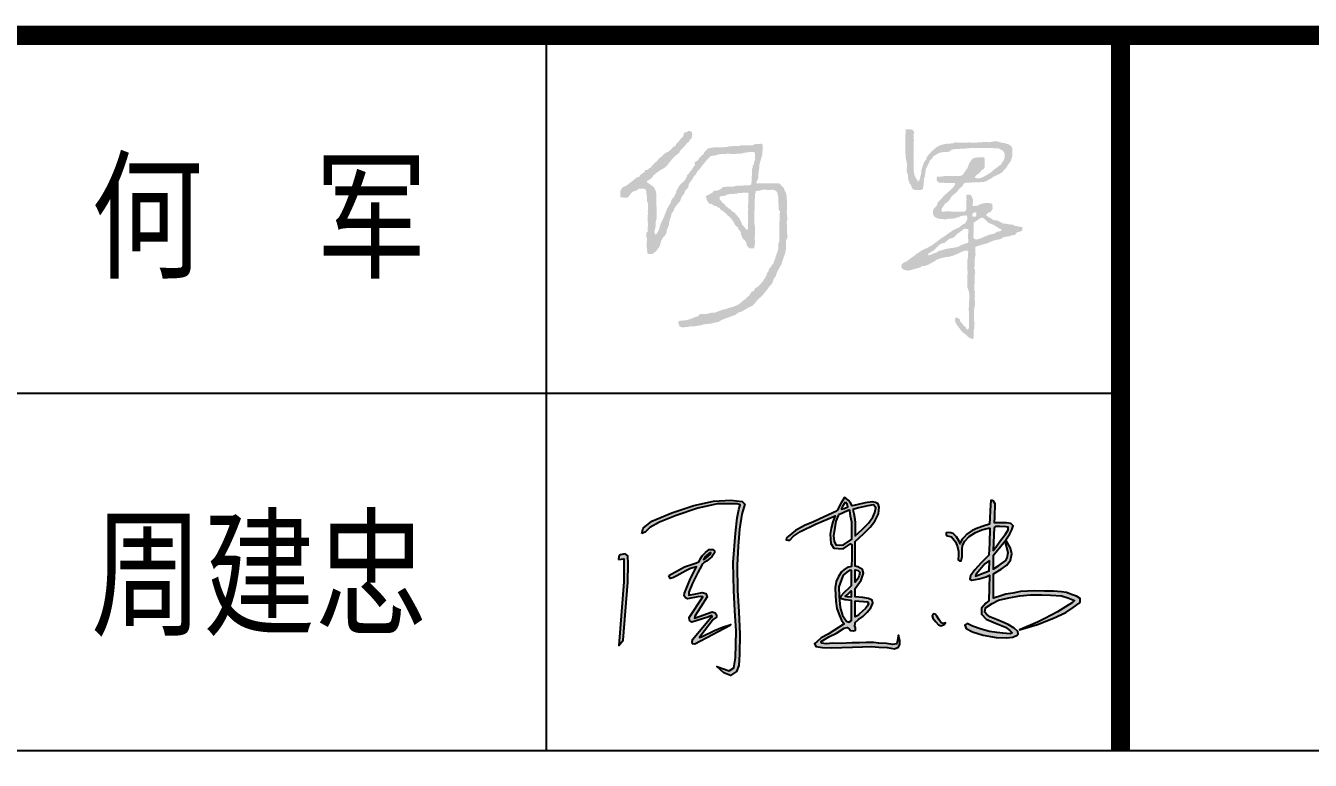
# Model space of a CAD drawing. Extents: x 1365 to 1768, y 184 to 461.
# Drawn here: x 1552.14 to 1580.88, y 184.05 to 200.48 of the extents above; entities that cross this region are included whole.
import ezdxf
from ezdxf.enums import TextEntityAlignment as Align

# ---------------------------------------------------------------- set-up
doc = ezdxf.new("R2010")
doc.units = 0
doc.header["$LTSCALE"] = 0.125
doc.layers.add('pp-com', color=7, linetype='Continuous')
doc.layers.add('PUB_TITLE', color=4, linetype='Continuous')
doc.styles.add('统一文字', font='', dxfattribs={"width": 0.8})
doc.styles.get('统一文字').set_extended_font_data('SimSun')

# ---------------------------------------------------------------- blocks, each defined once
blk = doc.blocks.new('A$C11AB751F')
h = blk.add_hatch(color=256)
h.paths.add_polyline_path([(48.75, 9.52), (48.59, 9.24), (48.68, 8.83), (49.14, 8.3), (49.55, 7.84), (49.95, 7.67), (50.43, 7.85), (50.62, 8.13), (50.29, 8.04), (49.98, 8.12), (49.68, 8.59), (49.29, 9.15), (49.01, 9.49)])
h.paths.add_polyline_path([(59.67, 20.51), (58.01, 18.49), (58.03, 16.46), (58.9, 17), (59.96, 17.8), (60.2, 18.19), (60.32, 19.04), (59.89, 20.76)], flags=16)
h.paths.add_polyline_path([(58.19, 22.9), (58.02, 19.34), (58.56, 20.07), (59.17, 20.89), (59.92, 21.86), (60.32, 22.51), (60.35, 22.96), (59.99, 23.01), (59.04, 23.02), (58.36, 23.06)], flags=16)
h.paths.add_polyline_path([(57.43, 17.8), (56.73, 17.28), (55.67, 16.03), (55.39, 15.64), (55.27, 15.37), (56.05, 15.65), (57.39, 16.18)], flags=16)
h.paths.add_polyline_path([(35.15, 26.82), (34.93, 26.54), (34.71, 26.13), (34.56, 25.82), (34.56, 25.82), (34.54, 25.7), (34.93, 25.82), (35.53, 26.1), (35.42, 26.49)], flags=16)
h.paths.add_polyline_path([(34.08, 24.85), (33.68, 23.86), (33.51, 22.87), (33.31, 21.58), (33.38, 20.76), (33.66, 20.18), (34.2, 20.13), (34.83, 20.22), (36.12, 21.06), (36.12, 22.39), (36.13, 23.7), (35.95, 24.66), (35.81, 25.51), (35.66, 25.56), (34.7, 25.12)], flags=16)
h.paths.add_polyline_path([(36.31, 25.68), (36.46, 25.05), (36.59, 24.19), (36.67, 23.59), (36.67, 22.45), (36.67, 21.58), (37.75, 22.6), (38.71, 23.57), (39.37, 24.5), (39.68, 25.2), (39.83, 25.94), (39.51, 26.4), (38.61, 26.25), (37.21, 25.95)], flags=16)
h.paths.add_polyline_path([(37.09, 16.25), (37.36, 15.97), (37.25, 15.42), (37, 14.91), (36.65, 14.44), (36.65, 15.21), (36.65, 15.68), (36.66, 16.32)], flags=16)
h.paths.add_polyline_path([(36.64, 11.55), (38.55, 11.36), (38.7, 11.13), (38.57, 10.75), (38.23, 10.35), (37.81, 9.92), (37.24, 9.41), (36.84, 9.17), (36.63, 9.08), (36.64, 9.57), (36.64, 10.48), (36.65, 11.17)], flags=16)
h.paths.add_polyline_path([(36.1, 16.3), (35.74, 16.21), (35.34, 15.97), (34.8, 15.49), (34.54, 14.83), (34.1, 13.69), (34.15, 12.2), (34.35, 10.5), (34.71, 9.28), (35.29, 8.39), (35.66, 8.22), (36.07, 8.49), (36.08, 9.58), (36.08, 11.27), (36.08, 11.58), (35.08, 11.68), (34.55, 11.83), (34.38, 11.92), (34.5, 12.33), (34.96, 12.82), (35.8, 13.65), (36.09, 13.92)], flags=16)
h.paths.add_polyline_path([(36, 13.01), (35.53, 12.58), (35.08, 12.24), (35.35, 12.2), (36.09, 12.15), (36.09, 12.63), (36.09, 13), (36.04, 13.06)], flags=16)
h.paths.add_polyline_path([(14.22, 19), (14.03, 18.91), (13.88, 18.77), (13.69, 18.61), (13.48, 18.39), (13.33, 18.18), (13.21, 18.01), (13.16, 17.92), (13.54, 18.13), (13.89, 18.43), (14.24, 18.77), (14.33, 18.98)], flags=16)
h.paths.add_polyline_path([(0, 17.92), (0.84, 18.06), (0.84, 14.5), (0.06, 4.64), (0.76, 5.44), (1.47, 14.44), (1.52, 17.26), (1.48, 18.49), (1.07, 18.79), (0.26, 18.65), (0.06, 18.42)])
h.paths.add_polyline_path([(3.64, 21.97), (3.81, 22.79), (5.17, 23.89), (8.27, 25.16), (11.69, 26.31), (14.7, 26.97), (17.39, 27.1), (19.16, 26.93), (19.57, 26.52), (19.13, 24.94), (18.77, 22.65), (18.52, 19.98), (18.37, 17.05), (18.42, 13.2), (18.64, 9.83), (18.79, 6.4), (18.75, 3.28), (18.65, 1.55), (18.29, 0.62), (17.36, 0), (16.32, 0.38), (15.26, 1.39), (17.13, 0.71), (17.85, 1.15), (18.14, 2.7), (18.21, 6.91), (18.04, 9.98), (17.85, 13.14), (17.78, 17.46), (18.12, 21.99), (18.36, 24.4), (18.63, 25.65), (18.87, 26.39), (18.37, 26.54), (16.86, 26.54), (15.35, 26.53), (12.27, 25.89), (8.92, 24.74), (6.37, 23.73), (4.88, 22.89), (4.14, 22.16)])
h.paths.add_polyline_path([(7.78, 15.44), (10.22, 16.79), (12.1, 17.44), (12.51, 17.62), (12.52, 17.63), (12.71, 18.08), (12.95, 18.5), (13.47, 19.04), (14.03, 19.46), (14.6, 19.47), (14.86, 19.27), (14.88, 18.95), (14.45, 18.35), (13.96, 17.95), (13.66, 17.7), (13.27, 17.45), (13.07, 17.25), (12.92, 17.08), (12.28, 15.91), (11.49, 14.26), (10.91, 12.86), (10.91, 12.41), (11.96, 12.62), (12.96, 12.82), (13.51, 12.66), (13.72, 12.17), (12.78, 10.61), (11.84, 9.14), (11.78, 8.87), (14.51, 9.81), (14.98, 9.69), (15.19, 9.39), (15.16, 9), (14.66, 8.65), (12.65, 6), (12.54, 5.87), (12.88, 5.96), (14.9, 6.96), (16.11, 7.44), (17.38, 7.88), (17.32, 7.72), (11.85, 4.85), (11.49, 4.9), (11.43, 5.22), (11.52, 5.6), (14.33, 8.97), (14.5, 9.06), (14.44, 9.27), (13.86, 9.03), (11.38, 8.21), (11.08, 8.37), (10.98, 8.61), (10.96, 8.96), (13.05, 12.15), (12.67, 12.22), (12.28, 12.16), (10.67, 11.84), (10.4, 11.99), (10.19, 12.29), (10.25, 12.72), (11.14, 14.99), (12.09, 16.82), (11.15, 16.52), (10.44, 16.16), (9.51, 15.68), (9.06, 15.39), (8.41, 15.09), (8.02, 14.97)], flags=17)
h.paths.add_polyline_path([(26.02, 21.27), (25.98, 21), (26.24, 20.95), (26.53, 20.95), (27.13, 21.56), (28.17, 22.27), (30.5, 23.39), (32.47, 24.25), (33.57, 24.71), (33.2, 23.76), (32.93, 22.79), (32.8, 21.85), (32.83, 21.11), (32.86, 20.39), (33.35, 19.71), (34, 19.62), (34.79, 19.59), (35.46, 20.03), (35.95, 20.35), (36.12, 20.24), (36.11, 18.2), (36.1, 16.85), (35.43, 16.71), (34.91, 16.32), (34.55, 16.04), (34.08, 15.32), (33.69, 14.54), (33.55, 13.53), (33.6, 12.36), (33.65, 11.46), (33.82, 10.33), (34.24, 9.28), (34.56, 8.55), (34.93, 7.96), (33.36, 6.97), (32.45, 6.38), (31.39, 5.82), (30.66, 5.13), (30.33, 4.91), (30.57, 4.47), (31.6, 4.32), (32.99, 4.28), (34.57, 4.32), (36.23, 4.38), (37.77, 4.42), (39.2, 4.45), (40.29, 4.38), (41.59, 4.29), (42.72, 4.13), (43.36, 4.35), (43.55, 4.81), (43.57, 5.41), (43.38, 6.23), (43.1, 4.87), (42.48, 4.77), (41.49, 4.91), (40.32, 4.99), (39.54, 5.09), (38.37, 5.08), (37.3, 5.06), (36.19, 5.05), (34.38, 4.94), (33.17, 4.98), (32.15, 4.88), (31.46, 4.98), (31.41, 5.23), (32.57, 5.95), (33.78, 6.51), (34.95, 7.29), (35.39, 7.41), (35.73, 7.18), (35.94, 6.97), (36.32, 6.88), (36.71, 7.01), (36.72, 7.34), (36.62, 7.51), (36.63, 8.19), (37.15, 8.65), (37.82, 9.13), (38.49, 9.77), (39.07, 10.45), (39.39, 11.16), (39.3, 11.63), (38.71, 11.89), (37.86, 12.04), (36.64, 12.18), (36.65, 13.47), (37.57, 14.76), (37.92, 15.81), (37.79, 16.41), (37.08, 16.8), (36.66, 16.88), (36.66, 19.18), (36.67, 20.73), (37.92, 21.93), (38.99, 22.96), (39.68, 23.87), (40.25, 24.99), (40.39, 26.02), (40.19, 26.55), (39.79, 26.78), (39.31, 26.88), (38.2, 26.71), (36.91, 26.39), (36.19, 26.25), (35.94, 26.72), (35.57, 27.12), (35.26, 27.4), (34.99, 27.52), (34.48, 26.69), (34.18, 26.15), (33.92, 25.55), (33.74, 25.39), (31.87, 24.52), (30.18, 23.77), (28.83, 23.19), (27.4, 22.4), (26.3, 21.5)])
h.paths.add_polyline_path([(50.76, 21.66), (51.56, 21.44), (52.16, 20.69), (52.49, 19.92), (52.67, 19.17), (52.67, 18.6), (52.62, 17.88), (52.78, 17.73), (53.06, 17.74), (53.21, 18.42), (53.24, 19.55), (53.29, 20.11), (53.62, 20.79), (54.31, 21.47), (55.28, 22.11), (56.24, 22.5), (57.29, 22.79), (57.48, 22.8), (57.43, 20.48), (57.35, 18.63), (56.15, 17.41), (55.2, 16.35), (54.52, 15.39), (54.4, 14.91), (54.71, 14.71), (55.83, 14.92), (56.91, 15.24), (57.44, 15.5), (57.36, 11.53), (56.87, 11.17), (56.19, 10.41), (56.22, 9.47), (56.93, 8.71), (58.4, 8.1), (59.91, 7.44), (60.57, 6.93), (60.94, 6.6), (60.63, 6.44), (59.53, 6.51), (58.57, 6.64), (57.44, 6.8), (56.14, 7.14), (54.81, 7.62), (53.97, 8.02), (53.65, 7.78), (53.82, 7.26), (54.82, 6.76), (56.46, 6.24), (58.5, 5.87), (60.09, 5.82), (61.04, 5.9), (61.74, 6.23), (61.9, 6.42), (61.82, 6.79), (61.29, 7.29), (60.34, 7.87), (59.53, 8.25), (58.55, 8.64), (57.48, 9.08), (56.96, 9.47), (56.74, 9.79), (56.81, 10.44), (57.85, 11.14), (58.84, 11.65), (60.44, 11.98), (62.12, 12.3), (63.8, 12.46), (65.49, 12.44), (66.89, 12.39), (68.59, 12.29), (69.55, 12), (70.61, 11.6), (70.31, 11.3), (69.23, 10.61), (67.96, 9.83), (65.99, 8.82), (64.87, 8.22), (62.1, 7.04), (64.87, 7.85), (67.36, 8.83), (69.24, 9.74), (70.41, 10.48), (71.35, 11.16), (71.46, 11.38), (71.48, 11.92), (70.94, 12.24), (70.15, 12.52), (69.37, 12.82), (68.61, 12.93), (67.35, 13.04), (65.94, 13.05), (64.4, 13.06), (63.34, 13.05), (62.27, 12.98), (61.04, 12.71), (59.99, 12.59), (59.18, 12.3), (58.07, 11.93), (58.08, 15.7), (59.24, 16.45), (60.11, 17.08), (60.72, 17.84), (60.88, 18.8), (60.71, 19.7), (60, 20.99), (60.57, 21.89), (60.93, 22.52), (61.09, 23.17), (60.77, 23.52), (60.07, 23.62), (58.99, 23.63), (58.2, 23.59), (58.27, 24.57), (58.32, 26.55), (58.09, 26.94), (57.87, 27.04), (57.63, 27.04), (57.6, 26.4), (57.46, 23.42), (56.61, 23.12), (55.58, 22.76), (54.75, 22.4), (53.95, 21.83), (53.48, 21.36), (53.2, 21.06), (52.97, 20.62), (52.9, 20.36), (52.78, 20.68), (52.34, 21.45), (51.82, 21.96), (51.44, 22.07), (51.04, 22.1), (50.73, 22.05)])
for points in [[(3.64, 21.97), (3.81, 22.79), (5.17, 23.89), (8.27, 25.16), (11.69, 26.31), (14.7, 26.97), (17.39, 27.1), (19.16, 26.93), (19.57, 26.52), (19.13, 24.94), (18.77, 22.65), (18.52, 19.98), (18.37, 17.05), (18.42, 13.2), (18.64, 9.83), (18.79, 6.4), (18.75, 3.28), (18.65, 1.55), (18.29, 0.62), (17.36, 0), (16.32, 0.38), (15.26, 1.39), (17.13, 0.71), (17.85, 1.15), (18.14, 2.7), (18.21, 6.91), (18.04, 9.98), (17.85, 13.14), (17.78, 17.46), (18.12, 21.99), (18.36, 24.4), (18.63, 25.65), (18.87, 26.39), (18.37, 26.54), (16.86, 26.54), (15.35, 26.53), (12.27, 25.89), (8.92, 24.74), (6.37, 23.73), (4.88, 22.89), (4.14, 22.16), (3.64, 21.97)], [(26.02, 21.27), (25.98, 21), (26.24, 20.95), (26.53, 20.95), (27.13, 21.56), (28.17, 22.27), (30.5, 23.39), (32.47, 24.25), (33.57, 24.71), (33.2, 23.76), (32.93, 22.79), (32.8, 21.85), (32.83, 21.11), (32.86, 20.39), (33.35, 19.71), (34, 19.62), (34.79, 19.59), (35.46, 20.03), (35.95, 20.35), (36.12, 20.24), (36.11, 18.2), (36.1, 16.85), (35.43, 16.71), (34.91, 16.32), (34.55, 16.04), (34.08, 15.32), (33.69, 14.54), (33.55, 13.53), (33.6, 12.36), (33.65, 11.46), (33.82, 10.33), (34.24, 9.28), (34.56, 8.55), (34.93, 7.96), (33.36, 6.97), (32.45, 6.38), (31.39, 5.82), (30.66, 5.13), (30.33, 4.91), (30.57, 4.47), (31.6, 4.32), (32.99, 4.28), (34.57, 4.32), (36.23, 4.38), (37.77, 4.42), (39.2, 4.45), (40.29, 4.38), (41.59, 4.29), (42.72, 4.13), (43.36, 4.35), (43.55, 4.81), (43.57, 5.41), (43.38, 6.23), (43.1, 4.87), (42.48, 4.77), (41.49, 4.91), (40.32, 4.99), (39.54, 5.09), (38.37, 5.08), (37.3, 5.06), (36.19, 5.05), (34.38, 4.94), (33.17, 4.98), (32.15, 4.88), (31.46, 4.98), (31.41, 5.23), (32.57, 5.95), (33.78, 6.51), (34.95, 7.29), (35.39, 7.41), (35.73, 7.18), (35.94, 6.97), (36.32, 6.88), (36.71, 7.01), (36.72, 7.34), (36.62, 7.51), (36.63, 8.19), (37.15, 8.65), (37.82, 9.13), (38.49, 9.77), (39.07, 10.45), (39.39, 11.16), (39.3, 11.63), (38.71, 11.89), (37.86, 12.04), (36.64, 12.18), (36.65, 13.47), (37.57, 14.76), (37.92, 15.81), (37.79, 16.41), (37.08, 16.8), (36.66, 16.88), (36.66, 19.18), (36.67, 20.73), (37.92, 21.93), (38.99, 22.96), (39.68, 23.87), (40.25, 24.99), (40.39, 26.02), (40.19, 26.55), (39.79, 26.78), (39.31, 26.88), (38.2, 26.71), (36.91, 26.39), (36.19, 26.25), (35.94, 26.72), (35.57, 27.12), (35.26, 27.4), (34.99, 27.52), (34.48, 26.69), (34.18, 26.15), (33.92, 25.55), (33.74, 25.39), (31.87, 24.52), (30.18, 23.77), (28.83, 23.19), (27.4, 22.4), (26.3, 21.5), (26.02, 21.27)], [(35.15, 26.82), (34.93, 26.54), (34.71, 26.13), (34.56, 25.82), (34.56, 25.82), (34.54, 25.7), (34.93, 25.82), (35.53, 26.1), (35.42, 26.49), (35.15, 26.82)], [(36.31, 25.68), (36.46, 25.05), (36.59, 24.19), (36.67, 23.59), (36.67, 22.45), (36.67, 21.58), (37.75, 22.6), (38.71, 23.57), (39.37, 24.5), (39.68, 25.2), (39.83, 25.94), (39.51, 26.4), (38.61, 26.25), (37.21, 25.95), (36.31, 25.68)], [(50.76, 21.66), (51.56, 21.44), (52.16, 20.69), (52.49, 19.92), (52.67, 19.17), (52.67, 18.6), (52.62, 17.88), (52.78, 17.73), (53.06, 17.74), (53.21, 18.42), (53.24, 19.55), (53.29, 20.11), (53.62, 20.79), (54.31, 21.47), (55.28, 22.11), (56.24, 22.5), (57.29, 22.79), (57.48, 22.8), (57.43, 20.48), (57.35, 18.63), (56.15, 17.41), (55.2, 16.35), (54.52, 15.39), (54.4, 14.91), (54.71, 14.71), (55.83, 14.92), (56.91, 15.24), (57.44, 15.5), (57.36, 11.53), (56.87, 11.17), (56.19, 10.41), (56.22, 9.47), (56.93, 8.71), (58.4, 8.1), (59.91, 7.44), (60.57, 6.93), (60.94, 6.6), (60.63, 6.44), (59.53, 6.51), (58.57, 6.64), (57.44, 6.8), (56.14, 7.14), (54.81, 7.62), (53.97, 8.02), (53.65, 7.78), (53.82, 7.26), (54.82, 6.76), (56.46, 6.24), (58.5, 5.87), (60.09, 5.82), (61.04, 5.9), (61.74, 6.23), (61.9, 6.42), (61.82, 6.79), (61.29, 7.29), (60.34, 7.87), (59.53, 8.25), (58.55, 8.64), (57.48, 9.08), (56.96, 9.47), (56.74, 9.79), (56.81, 10.44), (57.85, 11.14), (58.84, 11.65), (60.44, 11.98), (62.12, 12.3), (63.8, 12.46), (65.49, 12.44), (66.89, 12.39), (68.59, 12.29), (69.55, 12), (70.61, 11.6), (70.31, 11.3), (69.23, 10.61), (67.96, 9.83), (65.99, 8.82), (64.87, 8.22), (62.1, 7.04), (64.87, 7.85), (67.36, 8.83), (69.24, 9.74), (70.41, 10.48), (71.35, 11.16), (71.46, 11.38), (71.48, 11.92), (70.94, 12.24), (70.15, 12.52), (69.37, 12.82), (68.61, 12.93), (67.35, 13.04), (65.94, 13.05), (64.4, 13.06), (63.34, 13.05), (62.27, 12.98), (61.04, 12.71), (59.99, 12.59), (59.18, 12.3), (58.07, 11.93), (58.08, 15.7), (59.24, 16.45), (60.11, 17.08), (60.72, 17.84), (60.88, 18.8), (60.71, 19.7), (60, 20.99), (60.57, 21.89), (60.93, 22.52), (61.09, 23.17), (60.77, 23.52), (60.07, 23.62), (58.99, 23.63), (58.2, 23.59), (58.27, 24.57), (58.32, 26.55), (58.09, 26.94), (57.87, 27.04), (57.63, 27.04), (57.6, 26.4), (57.46, 23.42), (56.61, 23.12), (55.58, 22.76), (54.75, 22.4), (53.95, 21.83), (53.48, 21.36), (53.2, 21.06), (52.97, 20.62), (52.9, 20.36), (52.78, 20.68), (52.34, 21.45), (51.82, 21.96), (51.44, 22.07), (51.04, 22.1), (50.73, 22.05), (50.76, 21.66)], [(34.08, 24.85), (33.68, 23.86), (33.51, 22.87), (33.31, 21.58), (33.38, 20.76), (33.66, 20.18), (34.2, 20.13), (34.83, 20.22), (36.12, 21.06), (36.12, 22.39), (36.13, 23.7), (35.95, 24.66), (35.81, 25.51), (35.66, 25.56), (34.7, 25.12), (34.08, 24.85)], [(58.19, 22.9), (58.02, 19.34), (58.56, 20.07), (59.17, 20.89), (59.92, 21.86), (60.32, 22.51), (60.35, 22.96), (59.99, 23.01), (59.04, 23.02), (58.36, 23.06), (58.19, 22.9)], [(59.67, 20.51), (58.01, 18.49), (58.03, 16.46), (58.9, 17), (59.96, 17.8), (60.2, 18.19), (60.32, 19.04), (59.89, 20.76), (59.67, 20.51)], [(0, 17.92), (0.84, 18.06), (0.84, 14.5), (0.06, 4.64), (0.76, 5.44), (1.47, 14.44), (1.52, 17.26), (1.48, 18.49), (1.07, 18.79), (0.26, 18.65), (0.06, 18.42), (0, 17.92)], [(14.22, 19), (14.03, 18.91), (13.88, 18.77), (13.69, 18.61), (13.48, 18.39), (13.33, 18.18), (13.21, 18.01), (13.16, 17.92), (13.54, 18.13), (13.89, 18.43), (14.24, 18.77), (14.33, 18.98), (14.22, 19)], [(36.1, 16.3), (35.74, 16.21), (35.34, 15.97), (34.8, 15.49), (34.54, 14.83), (34.1, 13.69), (34.15, 12.2), (34.35, 10.5), (34.71, 9.28), (35.29, 8.39), (35.66, 8.22), (36.07, 8.49), (36.08, 9.58), (36.08, 11.27), (36.08, 11.58), (35.08, 11.68), (34.55, 11.83), (34.38, 11.92), (34.5, 12.33), (34.96, 12.82), (35.8, 13.65), (36.09, 13.92), (36.1, 16.3)], [(37.09, 16.25), (37.36, 15.97), (37.25, 15.42), (37, 14.91), (36.65, 14.44), (36.65, 15.21), (36.65, 15.68), (36.66, 16.32), (37.09, 16.25)], [(57.43, 17.8), (56.73, 17.28), (55.67, 16.03), (55.39, 15.64), (55.27, 15.37), (56.05, 15.65), (57.39, 16.18), (57.43, 17.8)], [(36, 13.01), (35.53, 12.58), (35.08, 12.24), (35.35, 12.2), (36.09, 12.15), (36.09, 12.63), (36.09, 13), (36.04, 13.06), (36, 13.01)], [(36.64, 11.55), (38.55, 11.36), (38.7, 11.13), (38.57, 10.75), (38.23, 10.35), (37.81, 9.92), (37.24, 9.41), (36.84, 9.17), (36.63, 9.08), (36.64, 9.57), (36.64, 10.48), (36.65, 11.17), (36.64, 11.55)], [(48.75, 9.52), (48.59, 9.24), (48.68, 8.83), (49.14, 8.3), (49.55, 7.84), (49.95, 7.67), (50.43, 7.85), (50.62, 8.13), (50.29, 8.04), (49.98, 8.12), (49.68, 8.59), (49.29, 9.15), (49.01, 9.49), (48.75, 9.52)]]:
    blk.add_lwpolyline(points)
blk.add_lwpolyline([(7.78, 15.44), (10.22, 16.79), (12.1, 17.44), (12.51, 17.62), (12.52, 17.63), (12.71, 18.08), (12.95, 18.5), (13.47, 19.04), (14.03, 19.46), (14.6, 19.47), (14.86, 19.27), (14.88, 18.95), (14.45, 18.35), (13.96, 17.95), (13.66, 17.7), (13.27, 17.45), (13.07, 17.25), (12.92, 17.08), (12.28, 15.91), (11.49, 14.26), (10.91, 12.86), (10.91, 12.41), (11.96, 12.62), (12.96, 12.82), (13.51, 12.66), (13.72, 12.17), (12.78, 10.61), (11.84, 9.14), (11.78, 8.87), (14.51, 9.81), (14.98, 9.69), (15.19, 9.39), (15.16, 9), (14.66, 8.65), (12.65, 6), (12.54, 5.87), (12.88, 5.96), (14.9, 6.96), (16.11, 7.44), (17.38, 7.88), (17.32, 7.72), (11.85, 4.85), (11.49, 4.9), (11.43, 5.22), (11.52, 5.6), (14.33, 8.97), (14.5, 9.06), (14.44, 9.27), (13.86, 9.03), (11.38, 8.21), (11.08, 8.37), (10.98, 8.61), (10.96, 8.96), (13.05, 12.15), (12.67, 12.22), (12.28, 12.16), (10.67, 11.84), (10.4, 11.99), (10.19, 12.29), (10.25, 12.72), (11.14, 14.99), (12.09, 16.82), (11.15, 16.52), (10.44, 16.16), (9.51, 15.68), (9.06, 15.39), (8.41, 15.09), (8.02, 14.97)], close=True)

msp = doc.modelspace()

# ---------------------------------------------------------------- hatches: boundary and pattern name
h = msp.add_hatch(color=256)
h.paths.add_polyline_path([(1568.63, 196.812), (1568.695, 196.812), (1568.751, 196.809), (1568.79, 196.809), (1568.825, 196.811), (1568.849, 196.811), (1568.881, 196.808), (1568.911, 196.794), (1568.937, 196.777), (1568.953, 196.766), (1568.961, 196.747), (1568.961, 196.721), (1568.968, 196.692), (1568.975, 196.675), (1568.98, 196.654), (1568.98, 196.631), (1568.98, 196.608), (1568.979, 196.576), (1568.979, 196.549), (1568.98, 196.496), (1568.99, 196.457), (1568.99, 196.429), (1568.988, 196.402), (1568.987, 196.367), (1569.019, 196.333), (1569.012, 196.283), (1569.012, 196.252), (1569.012, 196.227), (1569.012, 196.202), (1569.008, 196.153), (1569.008, 196.114), (1569.001, 196.082), (1569.006, 196.056), (1569.006, 196.011), (1569.006, 195.973), (1569.006, 195.933), (1569.006, 195.901), (1569.006, 195.869), (1569.004, 195.841), (1569.003, 195.811), (1569.003, 195.779), (1569.003, 195.753), (1569.003, 195.721), (1569.006, 195.676), (1569.006, 195.65), (1568.984, 195.625), (1568.982, 195.57), (1568.982, 195.525), (1568.978, 195.485), (1568.965, 195.434), (1568.95, 195.396), (1568.938, 195.362), (1568.918, 195.313), (1568.908, 195.262), (1568.889, 195.232), (1568.865, 195.149), (1568.821, 195.124), (1568.823, 195.097), (1568.796, 195.071), (1568.77, 195.034), (1568.761, 194.991), (1568.734, 194.96), (1568.723, 194.93), (1568.716, 194.899), (1568.691, 194.865), (1568.691, 194.842), (1568.657, 194.81), (1568.64, 194.773), (1568.6, 194.727), (1568.576, 194.701), (1568.553, 194.674), (1568.531, 194.65), (1568.488, 194.626), (1568.465, 194.613), (1568.443, 194.571), (1568.427, 194.54), (1568.39, 194.539), (1568.35, 194.483), (1568.325, 194.442), (1568.277, 194.406), (1568.253, 194.373), (1568.22, 194.353), (1568.161, 194.305), (1568.131, 194.277), (1568.075, 194.234), (1568.012, 194.215), (1567.979, 194.198), (1567.916, 194.182), (1567.899, 194.174), (1567.863, 194.168), (1567.841, 194.156), (1567.797, 194.143), (1567.733, 194.129), (1567.707, 194.116), (1567.663, 194.103), (1567.619, 194.088), (1567.568, 194.067), (1567.516, 194.066), (1567.446, 194.054), (1567.385, 194.034), (1567.349, 194.034), (1567.29, 194.032), (1567.218, 194.029), (1567.193, 193.99), (1567.161, 193.972), (1567.136, 193.971), (1567.097, 193.956), (1566.998, 193.917), (1566.926, 193.895), (1566.869, 193.891), (1566.783, 193.882), (1566.754, 193.879), (1566.743, 193.84), (1566.749, 193.807), (1566.762, 193.785), (1566.767, 193.758), (1566.785, 193.747), (1566.826, 193.737), (1566.869, 193.738), (1566.938, 193.743), (1567.014, 193.758), (1567.105, 193.758), (1567.18, 193.771), (1567.251, 193.783), (1567.302, 193.8), (1567.389, 193.812), (1567.468, 193.816), (1567.57, 193.845), (1567.632, 193.852), (1567.708, 193.898), (1567.774, 193.925), (1567.832, 193.945), (1567.885, 193.965), (1567.941, 193.984), (1567.996, 194.005), (1568.036, 194.024), (1568.061, 194.048), (1568.093, 194.068), (1568.13, 194.079), (1568.174, 194.096), (1568.2, 194.112), (1568.238, 194.134), (1568.274, 194.155), (1568.297, 194.168), (1568.336, 194.189), (1568.395, 194.212), (1568.437, 194.251), (1568.47, 194.293), (1568.5, 194.33), (1568.534, 194.367), (1568.574, 194.402), (1568.61, 194.438), (1568.631, 194.459), (1568.648, 194.477), (1568.687, 194.528), (1568.731, 194.577), (1568.753, 194.618), (1568.781, 194.649), (1568.806, 194.677), (1568.83, 194.703), (1568.854, 194.743), (1568.866, 194.784), (1568.881, 194.827), (1568.923, 194.876), (1568.947, 194.958), (1568.972, 195.005), (1569.001, 195.06), (1569.023, 195.101), (1569.052, 195.147), (1569.066, 195.209), (1569.085, 195.254), (1569.106, 195.322), (1569.127, 195.374), (1569.15, 195.47), (1569.15, 195.526), (1569.153, 195.599), (1569.156, 195.686), (1569.183, 195.726), (1569.187, 195.773), (1569.175, 195.845), (1569.175, 195.91), (1569.175, 195.949), (1569.175, 195.998), (1569.167, 196.092), (1569.185, 196.17), (1569.172, 196.246), (1569.17, 196.315), (1569.172, 196.386), (1569.176, 196.461), (1569.174, 196.517), (1569.172, 196.584), (1569.167, 196.64), (1569.164, 196.684), (1569.15, 196.751), (1569.122, 196.789), (1569.108, 196.85), (1569.07, 196.883), (1569.038, 196.919), (1569.011, 196.949), (1568.954, 196.959), (1568.871, 196.959), (1568.803, 196.957), (1568.698, 196.955), (1568.619, 196.955), (1568.545, 196.957), (1568.484, 196.955), (1568.536, 197.085), (1568.536, 197.171), (1568.548, 197.26), (1568.555, 197.311), (1568.555, 197.349), (1568.57, 197.431), (1568.583, 197.469), (1568.593, 197.499), (1568.605, 197.544), (1568.621, 197.598), (1568.621, 197.632), (1568.628, 197.674), (1568.628, 197.718), (1568.629, 197.755), (1568.626, 197.822), (1568.608, 197.843), (1568.563, 197.837), (1568.528, 197.834), (1568.495, 197.834), (1568.458, 197.833), (1568.435, 197.824), (1568.402, 197.805), (1568.362, 197.803), (1568.313, 197.803), (1568.275, 197.802), (1568.206, 197.808), (1568.159, 197.808), (1568.109, 197.793), (1568.083, 197.792), (1568.047, 197.791), (1568.006, 197.788), (1567.965, 197.788), (1567.927, 197.787), (1567.873, 197.785), (1567.842, 197.766), (1567.785, 197.765), (1567.722, 197.761), (1567.639, 197.762), (1567.576, 197.76), (1567.533, 197.76), (1567.452, 197.744), (1567.398, 197.734), (1567.372, 197.696), (1567.328, 197.657), (1567.315, 197.629), (1567.3, 197.596), (1567.272, 197.585), (1567.239, 197.546), (1567.211, 197.523), (1567.198, 197.499), (1567.184, 197.474), (1567.144, 197.449), (1567.108, 197.427), (1567.115, 197.363), (1567.085, 197.325), (1567.061, 197.295), (1567.038, 197.244), (1567.012, 197.228), (1566.989, 197.19), (1566.966, 197.16), (1566.933, 197.137), (1566.944, 197.116), (1566.917, 197.081), (1566.905, 197.04), (1566.881, 197.021), (1566.859, 196.994), (1566.833, 196.971), (1566.797, 196.942), (1566.771, 196.914), (1566.756, 196.883), (1566.742, 196.861), (1566.715, 196.813), (1566.698, 196.784), (1566.694, 196.743), (1566.671, 196.709), (1566.653, 196.658), (1566.624, 196.632), (1566.595, 196.595), (1566.58, 196.548), (1566.565, 196.503), (1566.536, 196.465), (1566.515, 196.423), (1566.491, 196.394), (1566.474, 196.339), (1566.455, 196.291), (1566.441, 196.257), (1566.431, 196.233), (1566.405, 196.166), (1566.378, 196.116), (1566.346, 196.048), (1566.325, 195.972), (1566.305, 195.904), (1566.278, 195.861), (1566.247, 195.812), (1566.224, 195.816), (1566.206, 195.872), (1566.222, 195.931), (1566.233, 195.99), (1566.237, 196.044), (1566.237, 196.098), (1566.258, 196.179), (1566.258, 196.231), (1566.256, 196.295), (1566.256, 196.356), (1566.256, 196.398), (1566.256, 196.425), (1566.254, 196.455), (1566.254, 196.495), (1566.254, 196.534), (1566.251, 196.625), (1566.25, 196.655), (1566.25, 196.724), (1566.246, 196.749), (1566.237, 196.79), (1566.221, 196.814), (1566.214, 196.84), (1566.2, 196.865), (1566.179, 196.882), (1566.161, 196.903), (1566.125, 196.92), (1566.102, 196.941), (1566.081, 196.956), (1566.056, 196.97), (1566.04, 196.985), (1566.042, 197.008), (1566.122, 197.052), (1566.159, 197.087), (1566.187, 197.134), (1566.207, 197.15), (1566.246, 197.179), (1566.275, 197.205), (1566.307, 197.227), (1566.345, 197.252), (1566.389, 197.278), (1566.429, 197.299), (1566.466, 197.331), (1566.513, 197.38), (1566.539, 197.418), (1566.564, 197.446), (1566.601, 197.495), (1566.617, 197.515), (1566.641, 197.538), (1566.657, 197.551), (1566.679, 197.572), (1566.688, 197.582), (1566.722, 197.605), (1566.762, 197.637), (1566.781, 197.681), (1566.807, 197.706), (1566.841, 197.74), (1566.859, 197.761), (1566.873, 197.777), (1566.899, 197.806), (1566.911, 197.822), (1566.937, 197.853), (1566.998, 197.903), (1566.999, 197.931), (1567.042, 197.96), (1567.042, 197.99), (1567.055, 198.04), (1567.051, 198.095), (1567.041, 198.106), (1567.028, 198.115), (1567.008, 198.123), (1566.998, 198.123), (1566.986, 198.123), (1566.964, 198.123), (1566.956, 198.123), (1566.948, 198.11), (1566.938, 198.102), (1566.917, 198.099), (1566.901, 198.099), (1566.889, 198.093), (1566.872, 198.086), (1566.857, 198.034), (1566.845, 197.994), (1566.81, 197.967), (1566.778, 197.928), (1566.743, 197.881), (1566.698, 197.839), (1566.679, 197.797), (1566.624, 197.77), (1566.592, 197.723), (1566.553, 197.693), (1566.528, 197.669), (1566.463, 197.639), (1566.424, 197.614), (1566.387, 197.572), (1566.363, 197.545), (1566.313, 197.515), (1566.289, 197.484), (1566.261, 197.447), (1566.217, 197.416), (1566.184, 197.379), (1566.15, 197.341), (1566.117, 197.303), (1566.09, 197.288), (1566.048, 197.257), (1565.994, 197.257), (1565.994, 197.215), (1565.963, 197.194), (1565.907, 197.153), (1565.88, 197.134), (1565.88, 197.107), (1565.843, 197.091), (1565.818, 197.091), (1565.782, 197.06), (1565.749, 197.037), (1565.72, 197.008), (1565.687, 196.987), (1565.661, 196.966), (1565.627, 196.94), (1565.592, 196.911), (1565.559, 196.894), (1565.502, 196.871), (1565.475, 196.836), (1565.457, 196.814), (1565.444, 196.757), (1565.444, 196.702), (1565.444, 196.646), (1565.482, 196.646), (1565.525, 196.633), (1565.59, 196.633), (1565.63, 196.654), (1565.649, 196.683), (1565.682, 196.731), (1565.728, 196.773), (1565.782, 196.786), (1565.836, 196.815), (1565.868, 196.84), (1565.918, 196.84), (1565.958, 196.84), (1566.012, 196.821), (1566.024, 196.777), (1566.029, 196.734), (1566.034, 196.702), (1566.039, 196.669), (1566.039, 196.645), (1566.041, 196.611), (1566.041, 196.584), (1566.042, 196.565), (1566.042, 196.545), (1566.061, 196.528), (1566.064, 196.46), (1566.064, 196.428), (1566.062, 196.39), (1566.062, 196.358), (1566.06, 196.321), (1566.071, 196.279), (1566.056, 196.239), (1566.056, 196.2), (1566.056, 196.162), (1566.056, 196.115), (1566.056, 196.095), (1566.066, 196.062), (1566.068, 196.028), (1566.055, 195.976), (1566.055, 195.905), (1566.056, 195.868), (1566.056, 195.851), (1566.056, 195.868), (1566.024, 195.85), (1566.026, 195.786), (1566.027, 195.754), (1566.043, 195.723), (1566.04, 195.676), (1566.038, 195.639), (1566.038, 195.594), (1566.036, 195.536), (1566.047, 195.442), (1566.047, 195.383), (1566.101, 195.374), (1566.167, 195.379), (1566.242, 195.437), (1566.27, 195.472), (1566.324, 195.545), (1566.345, 195.608), (1566.364, 195.683), (1566.406, 195.749), (1566.46, 195.81), (1566.486, 195.871), (1566.486, 195.918), (1566.516, 195.983), (1566.53, 196.014), (1566.538, 196.086), (1566.549, 196.131), (1566.572, 196.187), (1566.58, 196.219), (1566.588, 196.261), (1566.596, 196.291), (1566.618, 196.316), (1566.647, 196.348), (1566.648, 196.389), (1566.671, 196.416), (1566.699, 196.46), (1566.734, 196.5), (1566.759, 196.53), (1566.784, 196.558), (1566.805, 196.616), (1566.822, 196.66), (1566.855, 196.7), (1566.881, 196.732), (1566.894, 196.793), (1566.938, 196.832), (1566.975, 196.888), (1566.975, 196.927), (1566.998, 196.971), (1567.026, 197.006), (1567.049, 197.038), (1567.074, 197.077), (1567.097, 197.123), (1567.14, 197.162), (1567.165, 197.219), (1567.214, 197.268), (1567.242, 197.305), (1567.271, 197.348), (1567.306, 197.386), (1567.328, 197.415), (1567.353, 197.443), (1567.373, 197.468), (1567.406, 197.503), (1567.432, 197.529), (1567.461, 197.564), (1567.553, 197.578), (1567.606, 197.59), (1567.646, 197.606), (1567.705, 197.61), (1567.777, 197.608), (1567.854, 197.624), (1567.925, 197.61), (1568.087, 197.618), (1568.142, 197.621), (1568.223, 197.639), (1568.282, 197.651), (1568.41, 197.657), (1568.452, 197.651), (1568.458, 197.606), (1568.458, 197.548), (1568.458, 197.503), (1568.456, 197.471), (1568.434, 197.418), (1568.432, 197.381), (1568.406, 197.345), (1568.404, 197.305), (1568.389, 197.266), (1568.389, 197.205), (1568.388, 197.124), (1568.386, 197.096), (1568.384, 197.055), (1568.384, 197.017), (1568.379, 196.979), (1568.379, 196.935), (1568.348, 196.917), (1568.291, 196.908), (1568.221, 196.908), (1568.119, 196.906), (1568.051, 196.902), (1567.979, 196.885), (1567.875, 196.881), (1567.809, 196.879), (1567.732, 196.87), (1567.71, 196.843), (1567.675, 196.817), (1567.632, 196.8), (1567.603, 196.79), (1567.573, 196.79), (1567.537, 196.79), (1567.514, 196.752), (1567.475, 196.731), (1567.449, 196.717), (1567.417, 196.699), (1567.38, 196.686), (1567.353, 196.648), (1567.376, 196.613), (1567.382, 196.579), (1567.413, 196.528), (1567.424, 196.509), (1567.462, 196.493), (1567.493, 196.491), (1567.524, 196.472), (1567.559, 196.446), (1567.597, 196.451), (1567.618, 196.422), (1567.639, 196.422), (1567.668, 196.401), (1567.689, 196.365), (1567.707, 196.355), (1567.739, 196.335), (1567.758, 196.328), (1567.788, 196.297), (1567.815, 196.283), (1567.829, 196.26), (1567.842, 196.238), (1567.871, 196.219), (1567.9, 196.202), (1567.9, 196.177), (1567.934, 196.177), (1567.934, 196.14), (1567.962, 196.124), (1567.973, 196.109), (1567.984, 196.075), (1568.001, 196.054), (1568.009, 196.031), (1568.045, 195.987), (1568.065, 195.987), (1568.081, 195.956), (1568.087, 195.936), (1568.094, 195.919), (1568.123, 195.89), (1568.143, 195.852), (1568.142, 195.832), (1568.145, 195.815), (1568.154, 195.789), (1568.163, 195.771), (1568.171, 195.749), (1568.181, 195.729), (1568.186, 195.718), (1568.206, 195.698), (1568.229, 195.683), (1568.258, 195.636), (1568.27, 195.601), (1568.274, 195.566), (1568.309, 195.527), (1568.333, 195.5), (1568.389, 195.503), (1568.441, 195.503), (1568.445, 195.538), (1568.449, 195.573), (1568.459, 195.62), (1568.459, 195.665), (1568.453, 195.688), (1568.451, 195.725), (1568.457, 195.786), (1568.457, 195.825), (1568.459, 195.889), (1568.455, 195.955), (1568.455, 196), (1568.446, 196.071), (1568.443, 196.142), (1568.441, 196.204), (1568.441, 196.262), (1568.441, 196.312), (1568.453, 196.38), (1568.453, 196.427), (1568.453, 196.481), (1568.453, 196.54), (1568.453, 196.592), (1568.458, 196.626), (1568.457, 196.692), (1568.476, 196.766), (1568.476, 196.783), (1568.554, 196.793)])
h.paths.add_polyline_path([(1568.257, 196.748), (1568.288, 196.748), (1568.313, 196.734), (1568.313, 196.71), (1568.311, 196.687), (1568.307, 196.648), (1568.309, 196.606), (1568.309, 196.571), (1568.309, 196.54), (1568.309, 196.517), (1568.305, 196.49), (1568.305, 196.46), (1568.304, 196.425), (1568.306, 196.385), (1568.305, 196.328), (1568.305, 196.311), (1568.305, 196.287), (1568.305, 196.263), (1568.305, 196.235), (1568.305, 196.207), (1568.305, 196.181), (1568.305, 196.145), (1568.298, 196.11), (1568.3, 196.06), (1568.3, 196.039), (1568.297, 196.01), (1568.301, 195.979), (1568.297, 195.928), (1568.277, 195.911), (1568.249, 195.943), (1568.226, 195.971), (1568.215, 195.985), (1568.199, 196.004), (1568.17, 196.038), (1568.159, 196.068), (1568.145, 196.096), (1568.13, 196.129), (1568.118, 196.144), (1568.11, 196.172), (1568.099, 196.183), (1568.076, 196.209), (1568.063, 196.231), (1568.038, 196.252), (1568.023, 196.273), (1568.006, 196.296), (1567.983, 196.309), (1567.946, 196.329), (1567.934, 196.345), (1567.925, 196.359), (1567.903, 196.377), (1567.879, 196.392), (1567.858, 196.404), (1567.837, 196.425), (1567.82, 196.435), (1567.805, 196.448), (1567.792, 196.466), (1567.773, 196.492), (1567.757, 196.504), (1567.738, 196.517), (1567.727, 196.527), (1567.72, 196.539), (1567.706, 196.555), (1567.697, 196.567), (1567.683, 196.575), (1567.676, 196.586), (1567.665, 196.606), (1567.666, 196.642), (1567.677, 196.66), (1567.71, 196.673), (1567.78, 196.674), (1567.799, 196.689), (1567.852, 196.707), (1567.896, 196.715), (1567.93, 196.716), (1567.949, 196.718), (1567.981, 196.719), (1568.001, 196.724), (1568.039, 196.724), (1568.084, 196.736), (1568.114, 196.739), (1568.138, 196.74), (1568.167, 196.742), (1568.194, 196.748), (1568.221, 196.748)], flags=16)
h.paths.add_polyline_path([(1572.828, 196.62), (1572.853, 196.661), (1572.885, 196.689), (1572.922, 196.722), (1572.955, 196.745), (1572.977, 196.767), (1573.016, 196.822), (1573.073, 196.872), (1573.107, 196.904), (1573.125, 196.949), (1573.165, 196.967), (1573.246, 196.969), (1573.333, 196.978), (1573.411, 196.98), (1573.477, 196.98), (1573.577, 196.989), (1573.647, 197.009), (1573.686, 197.038), (1573.747, 197.069), (1573.776, 197.092), (1573.845, 197.129), (1573.893, 197.148), (1573.962, 197.187), (1573.996, 197.208), (1574.025, 197.254), (1574.071, 197.289), (1574.094, 197.328), (1574.124, 197.382), (1574.149, 197.408), (1574.182, 197.466), (1574.207, 197.535), (1574.215, 197.581), (1574.213, 197.65), (1574.215, 197.722), (1574.203, 197.773), (1574.139, 197.827), (1574.084, 197.841), (1574.037, 197.858), (1573.962, 197.866), (1573.886, 197.892), (1573.804, 197.894), (1573.704, 197.876), (1573.598, 197.878), (1573.517, 197.876), (1573.424, 197.868), (1573.354, 197.866), (1573.242, 197.87), (1573.168, 197.868), (1573.048, 197.868), (1572.936, 197.87), (1572.903, 197.856), (1572.837, 197.846), (1572.773, 197.846), (1572.682, 197.83), (1572.611, 197.812), (1572.574, 197.793), (1572.502, 197.755), (1572.476, 197.726), (1572.436, 197.694), (1572.401, 197.661), (1572.378, 197.632), (1572.344, 197.599), (1572.301, 197.542), (1572.288, 197.484), (1572.245, 197.438), (1572.229, 197.409), (1572.224, 197.37), (1572.205, 197.332), (1572.19, 197.278), (1572.176, 197.235), (1572.176, 197.189), (1572.171, 197.155), (1572.154, 197.095), (1572.14, 197.034), (1572.102, 196.993), (1572.087, 197.036), (1572.06, 197.067), (1572.045, 197.099), (1572.023, 197.147), (1572.011, 197.224), (1572.01, 197.271), (1572.008, 197.319), (1572.008, 197.37), (1572.006, 197.437), (1572.006, 197.481), (1572.003, 197.532), (1572.011, 197.562), (1572.01, 197.591), (1572.009, 197.636), (1572.008, 197.678), (1572.009, 197.785), (1572.009, 197.817), (1572.009, 197.836), (1572.009, 197.881), (1572.016, 197.928), (1572.002, 197.961), (1572.006, 197.978), (1572.006, 198.004), (1572.002, 198.048), (1572.015, 198.062), (1572.018, 198.114), (1571.987, 198.143), (1571.942, 198.168), (1571.896, 198.16), (1571.831, 198.168), (1571.828, 198.114), (1571.825, 198.06), (1571.825, 198.004), (1571.822, 197.939), (1571.822, 197.888), (1571.825, 197.84), (1571.82, 197.772), (1571.82, 197.721), (1571.822, 197.654), (1571.828, 197.578), (1571.834, 197.496), (1571.851, 197.429), (1571.86, 197.378), (1571.86, 197.34), (1571.853, 197.267), (1571.853, 197.23), (1571.881, 197.126), (1571.883, 197.068), (1571.894, 197.021), (1571.905, 196.98), (1571.927, 196.944), (1571.952, 196.912), (1571.966, 196.852), (1571.997, 196.818), (1572.057, 196.809), (1572.124, 196.807), (1572.192, 196.812), (1572.215, 196.833), (1572.22, 196.862), (1572.227, 196.897), (1572.233, 196.965), (1572.239, 197.003), (1572.232, 197.042), (1572.251, 197.082), (1572.261, 197.126), (1572.273, 197.211), (1572.276, 197.246), (1572.28, 197.275), (1572.298, 197.31), (1572.325, 197.364), (1572.343, 197.404), (1572.369, 197.46), (1572.402, 197.493), (1572.432, 197.523), (1572.445, 197.56), (1572.494, 197.587), (1572.563, 197.629), (1572.633, 197.651), (1572.698, 197.656), (1572.766, 197.658), (1572.821, 197.672), (1572.852, 197.706), (1572.892, 197.717), (1572.926, 197.721), (1572.999, 197.726), (1573.087, 197.729), (1573.17, 197.734), (1573.285, 197.747), (1573.382, 197.748), (1573.569, 197.745), (1573.755, 197.745), (1573.901, 197.736), (1573.946, 197.718), (1574.004, 197.687), (1574.038, 197.637), (1574.045, 197.594), (1574.044, 197.542), (1574.035, 197.511), (1574.026, 197.478), (1574.012, 197.45), (1573.977, 197.413), (1573.967, 197.378), (1573.907, 197.341), (1573.874, 197.313), (1573.802, 197.262), (1573.76, 197.22), (1573.704, 197.178), (1573.637, 197.141), (1573.52, 197.076), (1573.472, 197.068), (1573.415, 197.066), (1573.377, 197.09), (1573.387, 197.116), (1573.41, 197.135), (1573.436, 197.156), (1573.467, 197.181), (1573.492, 197.201), (1573.528, 197.248), (1573.556, 197.268), (1573.576, 197.276), (1573.596, 197.324), (1573.599, 197.35), (1573.599, 197.39), (1573.599, 197.411), (1573.599, 197.434), (1573.599, 197.472), (1573.599, 197.508), (1573.581, 197.536), (1573.548, 197.538), (1573.485, 197.538), (1573.438, 197.536), (1573.405, 197.531), (1573.345, 197.518), (1573.321, 197.5), (1573.29, 197.464), (1573.265, 197.429), (1573.234, 197.36), (1573.207, 197.289), (1573.163, 197.232), (1573.11, 197.15), (1573.051, 197.122), (1572.992, 197.118), (1572.93, 197.118), (1572.777, 197.119), (1572.713, 197.119), (1572.654, 197.11), (1572.596, 197.107), (1572.532, 197.107), (1572.521, 197.037), (1572.535, 197.004), (1572.562, 196.975), (1572.607, 196.974), (1572.637, 196.974), (1572.69, 196.967), (1572.746, 196.965), (1572.786, 196.964), (1572.85, 196.964), (1572.901, 196.964), (1572.934, 196.964), (1572.934, 196.943), (1572.923, 196.906), (1572.872, 196.847), (1572.821, 196.797), (1572.769, 196.752), (1572.707, 196.698), (1572.677, 196.672), (1572.65, 196.637), (1572.611, 196.593), (1572.546, 196.53), (1572.525, 196.456), (1572.496, 196.426), (1572.462, 196.397), (1572.438, 196.34), (1572.441, 196.302), (1572.443, 196.27), (1572.456, 196.23), (1572.477, 196.207), (1572.518, 196.181), (1572.558, 196.169), (1572.593, 196.162), (1572.645, 196.157), (1572.708, 196.152), (1572.753, 196.155), (1572.795, 196.166), (1572.837, 196.167), (1572.877, 196.167), (1572.938, 196.174), (1572.978, 196.192), (1573.012, 196.198), (1573.046, 196.216), (1573.074, 196.227), (1573.111, 196.233), (1573.147, 196.234), (1573.182, 196.24), (1573.199, 196.235), (1573.204, 196.217), (1573.205, 196.19), (1573.208, 196.159), (1573.193, 196.124), (1573.181, 196.093), (1573.153, 196.059), (1573.119, 196.042), (1573.064, 196.004), (1573.013, 195.962), (1572.939, 195.932), (1572.869, 195.896), (1572.843, 195.873), (1572.774, 195.833), (1572.745, 195.806), (1572.682, 195.764), (1572.602, 195.711), (1572.52, 195.646), (1572.459, 195.602), (1572.419, 195.572), (1572.334, 195.525), (1572.248, 195.483), (1572.185, 195.454), (1572.119, 195.404), (1572.078, 195.383), (1572.02, 195.335), (1571.965, 195.298), (1571.875, 195.23), (1571.834, 195.204), (1571.785, 195.182), (1571.743, 195.149), (1571.732, 195.098), (1571.744, 195.062), (1571.78, 195.027), (1571.832, 195.009), (1571.893, 195.006), (1571.956, 195.019), (1572.032, 195.042), (1572.109, 195.063), (1572.153, 195.074), (1572.188, 195.103), (1572.259, 195.109), (1572.335, 195.137), (1572.39, 195.167), (1572.447, 195.198), (1572.489, 195.222), (1572.518, 195.249), (1572.574, 195.267), (1572.617, 195.281), (1572.672, 195.295), (1572.726, 195.306), (1572.776, 195.309), (1572.808, 195.316), (1572.854, 195.331), (1572.902, 195.34), (1572.936, 195.36), (1573.005, 195.383), (1573.037, 195.407), (1573.073, 195.419), (1573.111, 195.437), (1573.145, 195.447), (1573.204, 195.455), (1573.228, 195.427), (1573.224, 195.361), (1573.222, 195.293), (1573.21, 195.247), (1573.21, 195.164), (1573.21, 195.106), (1573.21, 195.037), (1573.214, 194.957), (1573.21, 194.902), (1573.21, 194.833), (1573.21, 194.764), (1573.21, 194.688), (1573.21, 194.619), (1573.248, 194.529), (1573.25, 194.475), (1573.25, 194.431), (1573.25, 194.367), (1573.248, 194.295), (1573.248, 194.256), (1573.24, 194.161), (1573.243, 194.066), (1573.248, 193.999), (1573.245, 193.903), (1573.245, 193.873), (1573.245, 193.845), (1573.245, 193.805), (1573.248, 193.755), (1573.239, 193.704), (1573.216, 193.689), (1573.184, 193.698), (1573.179, 193.732), (1573.162, 193.745), (1573.128, 193.772), (1573.114, 193.789), (1573.092, 193.817), (1573.082, 193.837), (1573.062, 193.851), (1573.046, 193.875), (1573.046, 193.899), (1573.03, 193.925), (1573.006, 193.934), (1572.985, 193.956), (1572.969, 193.956), (1572.935, 193.933), (1572.933, 193.905), (1572.937, 193.868), (1572.946, 193.842), (1572.96, 193.813), (1572.981, 193.787), (1573.007, 193.748), (1573.021, 193.724), (1573.043, 193.701), (1573.068, 193.664), (1573.095, 193.632), (1573.128, 193.603), (1573.158, 193.59), (1573.217, 193.527), (1573.275, 193.492), (1573.324, 193.47), (1573.349, 193.508), (1573.349, 193.545), (1573.353, 193.629), (1573.353, 193.671), (1573.363, 193.724), (1573.363, 193.778), (1573.37, 193.823), (1573.357, 193.878), (1573.357, 193.975), (1573.361, 194.062), (1573.361, 194.147), (1573.378, 194.222), (1573.38, 194.296), (1573.371, 194.37), (1573.367, 194.384), (1573.379, 194.422), (1573.37, 194.481), (1573.381, 194.516), (1573.362, 194.582), (1573.362, 194.649), (1573.37, 194.718), (1573.372, 194.81), (1573.369, 194.875), (1573.373, 194.909), (1573.385, 194.942), (1573.376, 195.018), (1573.363, 195.052), (1573.366, 195.075), (1573.37, 195.105), (1573.375, 195.149), (1573.371, 195.192), (1573.371, 195.219), (1573.378, 195.284), (1573.38, 195.326), (1573.391, 195.353), (1573.391, 195.383), (1573.385, 195.424), (1573.384, 195.467), (1573.384, 195.53), (1573.457, 195.564), (1573.512, 195.575), (1573.562, 195.593), (1573.641, 195.61), (1573.678, 195.624), (1573.715, 195.645), (1573.755, 195.656), (1573.798, 195.677), (1573.854, 195.69), (1573.885, 195.695), (1573.923, 195.702), (1573.963, 195.716), (1573.978, 195.724), (1574.013, 195.749), (1574.06, 195.76), (1574.078, 195.761), (1574.117, 195.77), (1574.156, 195.77), (1574.185, 195.789), (1574.235, 195.799), (1574.267, 195.797), (1574.31, 195.849), (1574.33, 195.863), (1574.399, 195.881), (1574.438, 195.902), (1574.438, 195.935), (1574.438, 195.979), (1574.362, 195.988), (1574.276, 196.005), (1574.221, 196.034), (1574.157, 196.036), (1574.077, 196.051), (1574.023, 196.056), (1573.978, 196.069), (1573.958, 196.087), (1573.89, 196.118), (1573.86, 196.128), (1573.835, 196.128), (1573.785, 196.136), (1573.758, 196.159), (1573.732, 196.177), (1573.676, 196.204), (1573.642, 196.231), (1573.633, 196.253), (1573.65, 196.277), (1573.672, 196.291), (1573.689, 196.311), (1573.722, 196.311), (1573.734, 196.32), (1573.74, 196.339), (1573.76, 196.356), (1573.762, 196.377), (1573.777, 196.387), (1573.776, 196.416), (1573.763, 196.426), (1573.773, 196.463), (1573.761, 196.496), (1573.75, 196.502), (1573.682, 196.515), (1573.612, 196.515), (1573.56, 196.508), (1573.517, 196.496), (1573.475, 196.48), (1573.436, 196.45), (1573.417, 196.458), (1573.331, 196.447), (1573.331, 196.476), (1573.331, 196.514), (1573.332, 196.544), (1573.334, 196.589), (1573.323, 196.622), (1573.311, 196.649), (1573.303, 196.673), (1573.277, 196.699), (1573.233, 196.704), (1573.198, 196.704), (1573.188, 196.691), (1573.188, 196.653), (1573.19, 196.59), (1573.186, 196.551), (1573.186, 196.491), (1573.188, 196.46), (1573.188, 196.425), (1573.188, 196.396), (1573.179, 196.36), (1573.165, 196.337), (1573.148, 196.324), (1573.088, 196.32), (1573.055, 196.32), (1573.011, 196.319), (1572.957, 196.324), (1572.927, 196.322), (1572.854, 196.325), (1572.796, 196.328), (1572.758, 196.328), (1572.65, 196.322), (1572.625, 196.337), (1572.633, 196.364), (1572.639, 196.395), (1572.662, 196.43), (1572.687, 196.462), (1572.705, 196.499), (1572.753, 196.528), (1572.78, 196.551), (1572.806, 196.581)])
h.paths.add_polyline_path([(1573.334, 196.294), (1573.34, 196.297), (1573.37, 196.302), (1573.397, 196.309), (1573.411, 196.294), (1573.412, 196.281), (1573.411, 196.265), (1573.41, 196.251), (1573.406, 196.236), (1573.404, 196.224), (1573.391, 196.213), (1573.37, 196.207), (1573.343, 196.207), (1573.324, 196.217), (1573.317, 196.246), (1573.327, 196.274)], flags=16)
h.paths.add_polyline_path([(1573.146, 195.945), (1573.166, 195.936), (1573.189, 195.936), (1573.23, 195.936), (1573.23, 195.911), (1573.231, 195.849), (1573.218, 195.79), (1573.229, 195.688), (1573.233, 195.648), (1573.211, 195.621), (1573.154, 195.605), (1573.127, 195.595), (1573.095, 195.585), (1573.057, 195.568), (1573.028, 195.548), (1572.963, 195.526), (1572.87, 195.511), (1572.823, 195.504), (1572.763, 195.495), (1572.705, 195.48), (1572.632, 195.459), (1572.559, 195.44), (1572.528, 195.412), (1572.441, 195.385), (1572.408, 195.364), (1572.383, 195.358), (1572.329, 195.344), (1572.336, 195.384), (1572.379, 195.409), (1572.418, 195.434), (1572.464, 195.457), (1572.479, 195.478), (1572.499, 195.497), (1572.517, 195.522), (1572.563, 195.548), (1572.553, 195.566), (1572.585, 195.58), (1572.612, 195.599), (1572.649, 195.616), (1572.697, 195.621), (1572.73, 195.652), (1572.76, 195.673), (1572.78, 195.693), (1572.802, 195.713), (1572.841, 195.727), (1572.865, 195.73), (1572.892, 195.739), (1572.925, 195.768), (1572.95, 195.795), (1572.977, 195.82), (1573, 195.843), (1573.028, 195.856), (1573.059, 195.88), (1573.082, 195.893), (1573.114, 195.922)], flags=16)
h.paths.add_polyline_path([(1573.352, 196.08), (1573.412, 196.117), (1573.478, 196.162), (1573.527, 196.189), (1573.578, 196.174), (1573.613, 196.134), (1573.651, 196.107), (1573.674, 196.074), (1573.714, 196.06), (1573.749, 196.047), (1573.78, 196.033), (1573.815, 196.015), (1573.853, 195.991), (1573.889, 195.965), (1573.935, 195.945), (1573.974, 195.916), (1573.974, 195.902), (1573.922, 195.881), (1573.865, 195.871), (1573.844, 195.848), (1573.777, 195.821), (1573.718, 195.814), (1573.667, 195.793), (1573.622, 195.772), (1573.589, 195.766), (1573.53, 195.734), (1573.473, 195.715), (1573.433, 195.702), (1573.38, 195.708), (1573.357, 195.718), (1573.343, 195.761), (1573.347, 195.803), (1573.346, 195.845), (1573.347, 195.909), (1573.35, 195.945), (1573.347, 196.003), (1573.347, 196.042)], flags=16)

# ---------------------------------------------------------------- linework, layer by layer
at = {"color": 7}
msp.add_line((1460.945, 192.267), (1576.634, 192.267), dxfattribs=at)
at = {"layer": 'pp-com'}
msp.add_lwpolyline([(1767.624, 184.267), (1382.624, 184.267)], dxfattribs=at)
at = {"layer": 'PUB_TITLE', "color": 7, "const_width": 0.429}
for points in [[(1382.624, 200.267), (1767.624, 200.267)], [(1576.634, 200.267), (1576.634, 184.267)]]:
    msp.add_lwpolyline(points, dxfattribs=at)
at = {"layer": 'PUB_TITLE', "color": 7}
msp.add_lwpolyline([(1563.789, 200.267), (1563.789, 184.267)], dxfattribs=at)

# ---------------------------------------------------------------- block references
at = {"xscale": 0.1445000000001073, "yscale": 0.1444999999999652, "zscale": 0.1445}
msp.add_blockref('A$C11AB751F', (1565.403, 185.952), dxfattribs=at)

# ---------------------------------------------------------------- texts
at = {"color": 7, "style": '统一文字', "width": 0.8}
for s, p in [('何  军', (1557.367, 196.267)), ('周建忠', (1557.367, 188.267))]:
    msp.add_text(s, height=2.3, dxfattribs=at).set_placement(p, align=Align.MIDDLE)

doc.saveas('drawing.dxf')
